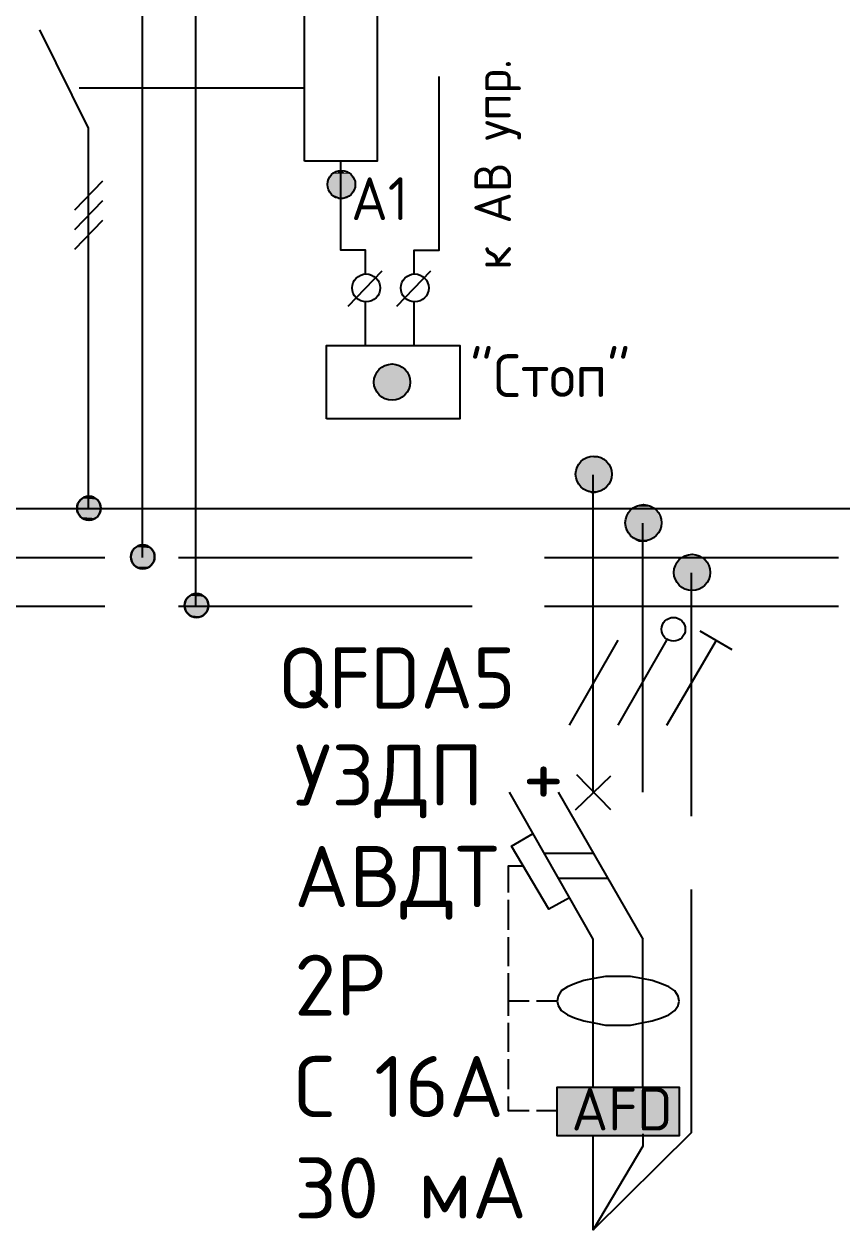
# Model space of a CAD drawing. Header units: millimetres. Extents: x -32 to 417638015, y -35 to 175284279.
# Drawn here: x 599643 to 602989, y 50314 to 55248 of the extents above; entities that cross this region are included whole.
import ezdxf

# ---------------------------------------------------------------- set-up
doc = ezdxf.new("R2010")
doc.units = ezdxf.units.MM
for name, color, linetype in [('PDF _0', 7, 'Continuous'), ('PDF _4_Однолинейная схема', 7, 'Continuous'), ('PDF _A-ANNO-NOTE', 7, 'Continuous'), ('PDF _A-HATCH-WALL', 5, 'Continuous'), ('PDF _Текст', 7, 'Continuous')]:
    doc.layers.add(name, color=color, linetype=linetype)
doc.styles.add('PDF GOST Common', font='GOST_Common.ttf')
doc.styles.add('PDF ISOCPEUR', font='isocpeur.ttf')

msp = doc.modelspace()

# ---------------------------------------------------------------- linework, layer by layer
at = {"layer": 'PDF _0', "lineweight": 25}
for points in [[(600345.9, 52867.3), (600345.9, 56596.7), (599905.7, 57121.6)], [(599905.7, 57121.6), (600125.8, 56753.3), (600125.8, 53066.2)], [(599905.6, 54822.9), (599706.7, 55225.1)], [(601239.2, 54226), (601239.2, 54323.4), (601340.8, 54323.4), (601340.8, 55034.6)], [(599905.6, 53265.1), (599905.6, 54822.9)], [(601040.2, 54226), (601040.2, 54323.4), (600938.6, 54323.4), (600938.6, 54687.5)], [(599850.6, 54488.5), (599964.9, 54607)], [(599850.6, 54408.1), (599964.9, 54526.6)], [(599850.6, 54327.6), (599964.9, 54446.2)], [(600968.2, 54094.8), (601107.9, 54238.7)], [(601167.2, 54094.8), (601306.9, 54238.7)], [(601040.2, 53933.9), (601040.2, 54111.7)], [(601239.2, 53933.9), (601239.2, 54111.7)], [(601971.5, 52105.1), (601971.5, 53404.7)], [(602174.7, 52105.1), (602174.7, 53205.7)], [(602373.7, 52007.8), (602373.7, 53002.6)], [(601899.6, 52033.2), (602043.5, 52172.8)], [(602043.5, 52033.2), (601903.8, 52177.1)], [(601971.5, 50898.6), (601971.5, 51504), (601628.6, 52105.1)], [(601827.6, 52105.1), (602174.7, 51504)], [(601874.2, 51673.3), (601789.5, 51626.8), (601637.1, 51885), (601726, 51935.8)], [(601772.6, 51855.4), (601971.5, 51855.4)], [(601827.6, 51753.8), (602030.8, 51753.8)], [(601971.5, 50314.4), (602373.7, 50712.3), (602373.7, 51707.1)], [(602174.7, 50898.6), (602174.7, 51504)], [(602174.7, 50708.1), (602174.7, 50657.3), (601971.5, 50314.4), (601971.5, 50699.6)]]:
    msp.add_lwpolyline(points, dxfattribs=at)
for points in [[(600790.4, 54687.5), (600790.4, 55288.6), (601086.7, 55288.6), (601086.7, 54687.5)], [(600879.3, 53633.4), (600879.3, 53933.9), (601425.4, 53933.9), (601425.4, 53633.4)], [(602322.9, 51250), (602318.7, 51271.1), (602306, 51292.3), (602280.6, 51309.2), (602250.9, 51321.9), (602212.8, 51334.6), (602170.5, 51343.1), (602123.9, 51351.6), (602073.1, 51351.6), (602022.3, 51351.6), (601975.8, 51343.1), (601933.4, 51334.6), (601895.3, 51321.9), (601865.7, 51309.2), (601840.3, 51292.3), (601827.6, 51271.1), (601823.4, 51250), (601827.6, 51233), (601840.3, 51211.9), (601865.7, 51195), (601895.3, 51182.3), (601933.4, 51169.6), (601975.8, 51161.1), (602022.3, 51152.6), (602073.1, 51152.6), (602123.9, 51152.6), (602170.5, 51161.1), (602212.8, 51169.6), (602250.9, 51182.3), (602280.6, 51195), (602306, 51211.9), (602318.7, 51233)], [(601823.4, 50898.6), (602322.9, 50898.6), (602322.9, 50699.7), (601823.4, 50699.7)], [(602322.9, 50699.6), (601823.4, 50699.6), (601823.4, 50898.6), (602322.9, 50898.6)]]:
    msp.add_lwpolyline(points, close=True, dxfattribs=at)
at = {"layer": 'PDF _0', "color": 1, "lineweight": 25}
for points in [[(599867.5, 54988), (600790.4, 54988)], [(602407.6, 52765.5), (602538.8, 52689.3)], [(601874.2, 52380.3), (602073.1, 52727.4)], [(602073.1, 52380.3), (602272.1, 52727.4)], [(602272.1, 52380.3), (602475.3, 52727.4)], [(601624.4, 51694.5), (601624.4, 51804.5), (601683.7, 51804.5)], [(601624.4, 51542.1), (601624.4, 51664.8)], [(601624.4, 51393.9), (601624.4, 51512.4)], [(601709.1, 51250), (601624.4, 51250), (601624.4, 51364.3)], [(601624.4, 51190.7), (601624.4, 51250)], [(601823.4, 51250), (601738.7, 51250)], [(601624.4, 51042.5), (601624.4, 51161.1)], [(601624.4, 50890.1), (601624.4, 51012.9)], [(601709.1, 50801.2), (601624.4, 50801.2), (601624.4, 50860.5)], [(601823.4, 50801.2), (601738.7, 50801.2)]]:
    msp.add_lwpolyline(points, dxfattribs=at)
at = {"layer": 'PDF _0', "color": 7, "lineweight": 0, "true_color": 0xffffff}
msp.add_lwpolyline([(601823.4, 50898.6), (602322.9, 50898.6)], dxfattribs=at)
at = {"layer": 'PDF _0', "lineweight": 25}
for centre, radius in [((600940.7, 54592.2), 57.1), ((601042.3, 54168.9), 57.1), ((601241.3, 54168.9), 57.1), ((601148.1, 53783.6), 74.1), ((601973.7, 53406.9), 74.1), ((602176.9, 53207.9), 74.1), ((602375.8, 53004.7), 74.1)]:
    msp.add_circle(centre, radius, dxfattribs=at)
at = {"layer": 'PDF _0', "color": 1, "lineweight": 25}
msp.add_circle((602299.6, 52771.9), 48.7, dxfattribs=at)
at = {"layer": 'PDF _0', "color": 1, "transparency": 33554559}
for points in [[(601095.2, 53840.8), (601205.3, 53828.1), (601086.8, 53828.1)], [(601107.9, 53845), (601196.8, 53840.8), (601095.2, 53840.8)], [(601196.8, 53840.8), (601095.2, 53840.8), (601205.3, 53828.1)], [(601120.6, 53853.5), (601184.1, 53845), (601107.9, 53845)], [(601184.1, 53845), (601107.9, 53845), (601196.8, 53840.8)], [(601133.3, 53857.7), (601171.4, 53853.5), (601120.6, 53853.5)], [(601171.4, 53853.5), (601120.6, 53853.5), (601184.1, 53845)], [(601146, 53857.7), (601158.7, 53857.7), (601133.3, 53857.7)], [(601158.7, 53857.7), (601133.3, 53857.7), (601171.4, 53853.5)], [(601074.1, 53802.7), (601222.2, 53790), (601069.8, 53790)], [(601222.2, 53790), (601069.8, 53790), (601222.2, 53777.3)], [(601069.8, 53790), (601222.2, 53777.3), (601069.8, 53777.3)], [(601078.3, 53815.4), (601218, 53802.7), (601074.1, 53802.7)], [(601218, 53802.7), (601074.1, 53802.7), (601222.2, 53790)], [(601086.8, 53828.1), (601213.8, 53815.4), (601078.3, 53815.4)], [(601213.8, 53815.4), (601078.3, 53815.4), (601218, 53802.7)], [(601205.3, 53828.1), (601086.8, 53828.1), (601213.8, 53815.4)], [(601222.2, 53777.3), (601069.8, 53777.3), (601218, 53764.6)], [(601069.8, 53777.3), (601218, 53764.6), (601074.1, 53764.6)], [(601218, 53764.6), (601074.1, 53764.6), (601213.8, 53751.9)], [(601074.1, 53764.6), (601213.8, 53751.9), (601078.3, 53751.9)], [(601213.8, 53751.9), (601078.3, 53751.9), (601205.3, 53739.2)], [(601078.3, 53751.9), (601205.3, 53739.2), (601086.8, 53739.2)], [(601205.3, 53739.2), (601086.8, 53739.2), (601196.8, 53726.5)], [(601086.8, 53739.2), (601196.8, 53726.5), (601095.2, 53726.5)], [(601196.8, 53726.5), (601095.2, 53726.5), (601184.1, 53718)], [(601095.2, 53726.5), (601184.1, 53718), (601107.9, 53718)], [(601184.1, 53718), (601107.9, 53718), (601171.4, 53713.8)], [(601107.9, 53718), (601171.4, 53713.8), (601120.6, 53713.8)], [(601120.6, 53713.8), (601133.3, 53709.6), (601158.7, 53709.6)], [(601120.6, 53713.8), (601171.4, 53713.8), (601158.7, 53709.6)], [(601133.3, 53709.6), (601158.7, 53709.6), (601146, 53709.6)]]:
    msp.add_solid(points, dxfattribs=at)
at = {"layer": 'PDF _0', "transparency": 33554559}
for points in [[(601908, 53438.6), (602043.5, 53434.4), (601903.8, 53434.4)], [(601912.3, 53447.1), (602039.3, 53438.6), (601908, 53438.6)], [(602039.3, 53438.6), (601908, 53438.6), (602043.5, 53434.4)], [(601920.7, 53455.6), (602030.8, 53451.3), (601912.3, 53451.3)], [(602030.8, 53451.3), (601912.3, 53451.3), (602035, 53447.1)], [(601912.3, 53451.3), (602035, 53447.1), (601912.3, 53447.1)], [(602035, 53447.1), (601912.3, 53447.1), (602039.3, 53438.6)], [(601925, 53459.8), (602026.6, 53455.6), (601920.7, 53455.6)], [(602026.6, 53455.6), (601920.7, 53455.6), (602030.8, 53451.3)], [(601929.2, 53464), (602022.3, 53459.8), (601925, 53459.8)], [(602022.3, 53459.8), (601925, 53459.8), (602026.6, 53455.6)], [(601937.7, 53468.3), (602018.1, 53464), (601929.2, 53464)], [(602018.1, 53464), (601929.2, 53464), (602022.3, 53459.8)], [(601941.9, 53472.5), (602009.6, 53468.3), (601937.7, 53468.3)], [(602009.6, 53468.3), (601937.7, 53468.3), (602018.1, 53464)], [(601950.4, 53476.7), (602005.4, 53472.5), (601941.9, 53472.5)], [(602005.4, 53472.5), (601941.9, 53472.5), (602009.6, 53468.3)], [(601958.8, 53476.7), (601996.9, 53476.7), (601950.4, 53476.7)], [(601996.9, 53476.7), (601950.4, 53476.7), (602005.4, 53472.5)], [(601963.1, 53476.7), (601992.7, 53476.7), (601958.8, 53476.7)], [(601992.7, 53476.7), (601958.8, 53476.7), (601996.9, 53476.7)], [(601975.8, 53481), (601980, 53476.7), (601963.1, 53476.7)], [(601980, 53476.7), (601963.1, 53476.7), (601992.7, 53476.7)], [(601903.8, 53434.4), (602043.5, 53425.9), (601899.6, 53425.9)], [(602043.5, 53425.9), (601899.6, 53425.9), (602047.7, 53417.5)], [(601899.6, 53425.9), (602047.7, 53417.5), (601899.6, 53417.5)], [(602047.7, 53417.5), (601899.6, 53417.5), (602047.7, 53413.2)], [(601899.6, 53417.5), (602047.7, 53413.2), (601899.6, 53413.2)], [(602047.7, 53413.2), (601899.6, 53413.2), (602047.7, 53404.8)], [(601899.6, 53413.2), (602047.7, 53404.8), (601899.6, 53404.8)], [(602047.7, 53404.8), (601899.6, 53404.8), (602047.7, 53396.3)], [(601899.6, 53404.8), (602047.7, 53396.3), (601899.6, 53396.3)], [(602047.7, 53396.3), (601899.6, 53396.3), (602047.7, 53392.1)], [(601899.6, 53396.3), (602047.7, 53392.1), (601899.6, 53392.1)], [(602047.7, 53392.1), (601899.6, 53392.1), (602043.5, 53383.6)], [(601899.6, 53392.1), (602043.5, 53383.6), (601899.6, 53383.6)], [(602043.5, 53434.4), (601903.8, 53434.4), (602043.5, 53425.9)], [(602043.5, 53383.6), (601899.6, 53383.6), (602043.5, 53375.1)], [(601899.6, 53383.6), (602043.5, 53375.1), (601903.8, 53375.1)], [(602043.5, 53375.1), (601903.8, 53375.1), (602039.3, 53370.9)], [(601903.8, 53375.1), (602039.3, 53370.9), (601908, 53370.9)], [(602039.3, 53370.9), (601908, 53370.9), (602035, 53362.4)], [(601908, 53370.9), (602035, 53362.4), (601912.3, 53362.4)], [(602035, 53362.4), (601912.3, 53362.4), (602030.8, 53358.2)], [(601912.3, 53362.4), (602030.8, 53358.2), (601912.3, 53358.2)], [(602030.8, 53358.2), (601912.3, 53358.2), (602026.6, 53354)], [(601912.3, 53358.2), (602026.6, 53354), (601920.7, 53354)], [(602026.6, 53354), (601920.7, 53354), (602022.3, 53349.7)], [(601920.7, 53354), (602022.3, 53349.7), (601925, 53349.7)], [(602022.3, 53349.7), (601925, 53349.7), (602018.1, 53345.5)], [(601925, 53349.7), (602018.1, 53345.5), (601929.2, 53345.5)], [(602018.1, 53345.5), (601929.2, 53345.5), (602009.6, 53341.3)], [(601929.2, 53345.5), (602009.6, 53341.3), (601937.7, 53341.3)], [(602009.6, 53341.3), (601937.7, 53341.3), (602005.4, 53337)], [(601937.7, 53341.3), (602005.4, 53337), (601941.9, 53337)], [(602005.4, 53337), (601941.9, 53337), (601996.9, 53332.8)], [(601941.9, 53337), (601996.9, 53332.8), (601950.4, 53332.8)], [(601996.9, 53332.8), (601950.4, 53332.8), (601992.7, 53332.8)], [(601950.4, 53332.8), (601992.7, 53332.8), (601958.8, 53332.8)], [(601958.8, 53332.8), (601963.1, 53328.6), (601980, 53328.6)], [(601958.8, 53332.8), (601992.7, 53332.8), (601980, 53328.6)], [(601963.1, 53328.6), (601980, 53328.6), (601975.8, 53328.6)]]:
    msp.add_solid(points, dxfattribs=at)
at = {"layer": 'PDF _0', "color": 7, "true_color": 0xffffff, "transparency": 33554559}
for points in [[(601823.4, 50699.6), (602322.9, 50699.6), (601823.4, 50898.6)], [(602322.9, 50699.6), (601823.4, 50898.6), (602322.9, 50898.6)]]:
    msp.add_solid(points, dxfattribs=at)
at = {"layer": 'PDF _4_Однолинейная схема', "lineweight": 25}
for points in [[(628345.4, 53265.1), (586902.5, 53265.1)], [(598775.3, 53066.1), (599973.3, 53066.1)], [(600274, 53066.1), (601476.2, 53066.1)], [(601772.6, 53066.1), (602974.8, 53066.1)], [(598775.3, 52867.1), (599973.3, 52867.1)], [(600274, 52867.1), (601476.2, 52867.1)], [(601772.6, 52867.1), (602974.8, 52867.1)]]:
    msp.add_lwpolyline(points, dxfattribs=at)
at = {"layer": 'PDF _A-ANNO-NOTE', "lineweight": 30}
for centre in [(599907.8, 53267.2), (599907.8, 53267.2), (600127.9, 53068.2), (600127.9, 53068.2), (600348, 52869.2)]:
    msp.add_circle(centre, 48.7, dxfattribs=at)
at = {"layer": 'PDF _A-ANNO-NOTE', "transparency": 33554559}
for points in [[(599863.3, 53290.5), (599952.2, 53286.2), (599859.1, 53286.2)], [(599863.3, 53290.5), (599952.2, 53286.2), (599859.1, 53286.2)], [(599867.6, 53298.9), (599948, 53294.7), (599863.3, 53294.7)], [(599867.6, 53298.9), (599948, 53294.7), (599863.3, 53294.7)], [(599948, 53294.7), (599863.3, 53294.7), (599952.2, 53290.5)], [(599863.3, 53294.7), (599952.2, 53290.5), (599863.3, 53290.5)], [(599948, 53294.7), (599863.3, 53294.7), (599952.2, 53290.5)], [(599863.3, 53294.7), (599952.2, 53290.5), (599863.3, 53290.5)], [(599952.2, 53290.5), (599863.3, 53290.5), (599952.2, 53286.2)], [(599952.2, 53290.5), (599863.3, 53290.5), (599952.2, 53286.2)], [(599871.8, 53303.2), (599948, 53298.9), (599867.6, 53298.9)], [(599871.8, 53303.2), (599948, 53298.9), (599867.6, 53298.9)], [(599948, 53298.9), (599867.6, 53298.9), (599948, 53294.7)], [(599948, 53298.9), (599867.6, 53298.9), (599948, 53294.7)], [(599876, 53303.2), (599943.8, 53303.2), (599871.8, 53303.2)], [(599943.8, 53303.2), (599871.8, 53303.2), (599948, 53298.9)], [(599876, 53303.2), (599943.8, 53303.2), (599871.8, 53303.2)], [(599943.8, 53303.2), (599871.8, 53303.2), (599948, 53298.9)], [(599880.3, 53307.4), (599939.5, 53303.2), (599876, 53303.2)], [(599880.3, 53307.4), (599939.5, 53303.2), (599876, 53303.2)], [(599939.5, 53303.2), (599876, 53303.2), (599943.8, 53303.2)], [(599939.5, 53303.2), (599876, 53303.2), (599943.8, 53303.2)], [(599888.7, 53311.6), (599931.1, 53311.6), (599880.3, 53311.6)], [(599931.1, 53311.6), (599880.3, 53311.6), (599935.3, 53307.4)], [(599880.3, 53311.6), (599935.3, 53307.4), (599880.3, 53307.4)], [(599888.7, 53311.6), (599931.1, 53311.6), (599880.3, 53311.6)], [(599931.1, 53311.6), (599880.3, 53311.6), (599935.3, 53307.4)], [(599880.3, 53311.6), (599935.3, 53307.4), (599880.3, 53307.4)], [(599935.3, 53307.4), (599880.3, 53307.4), (599939.5, 53303.2)], [(599935.3, 53307.4), (599880.3, 53307.4), (599939.5, 53303.2)], [(599897.2, 53315.9), (599922.6, 53315.9), (599888.7, 53315.9)], [(599922.6, 53315.9), (599888.7, 53315.9), (599926.8, 53311.6)], [(599888.7, 53315.9), (599926.8, 53311.6), (599888.7, 53311.6)], [(599897.2, 53315.9), (599922.6, 53315.9), (599888.7, 53315.9)], [(599922.6, 53315.9), (599888.7, 53315.9), (599926.8, 53311.6)], [(599888.7, 53315.9), (599926.8, 53311.6), (599888.7, 53311.6)], [(599926.8, 53311.6), (599888.7, 53311.6), (599931.1, 53311.6)], [(599926.8, 53311.6), (599888.7, 53311.6), (599931.1, 53311.6)], [(599901.4, 53315.9), (599918.3, 53315.9), (599897.2, 53315.9)], [(599918.3, 53315.9), (599897.2, 53315.9), (599922.6, 53315.9)], [(599901.4, 53315.9), (599918.3, 53315.9), (599897.2, 53315.9)], [(599918.3, 53315.9), (599897.2, 53315.9), (599922.6, 53315.9)], [(599909.9, 53315.9), (599914.1, 53315.9), (599901.4, 53315.9)], [(599914.1, 53315.9), (599901.4, 53315.9), (599918.3, 53315.9)], [(599909.9, 53315.9), (599914.1, 53315.9), (599901.4, 53315.9)], [(599914.1, 53315.9), (599901.4, 53315.9), (599918.3, 53315.9)], [(599952.2, 53286.2), (599859.1, 53286.2), (599956.5, 53282)], [(599859.1, 53286.2), (599956.5, 53282), (599859.1, 53282)], [(599952.2, 53286.2), (599859.1, 53286.2), (599956.5, 53282)], [(599859.1, 53286.2), (599956.5, 53282), (599859.1, 53282)], [(599956.5, 53282), (599859.1, 53282), (599956.5, 53277.8)], [(599859.1, 53282), (599956.5, 53277.8), (599859.1, 53277.8)], [(599956.5, 53282), (599859.1, 53282), (599956.5, 53277.8)], [(599859.1, 53282), (599956.5, 53277.8), (599859.1, 53277.8)], [(599956.5, 53277.8), (599859.1, 53277.8), (599956.5, 53273.5)], [(599859.1, 53277.8), (599956.5, 53273.5), (599859.1, 53273.5)], [(599956.5, 53277.8), (599859.1, 53277.8), (599956.5, 53273.5)], [(599859.1, 53277.8), (599956.5, 53273.5), (599859.1, 53273.5)], [(599956.5, 53273.5), (599859.1, 53273.5), (599956.5, 53265.1)], [(599859.1, 53273.5), (599956.5, 53265.1), (599859.1, 53265.1)], [(599956.5, 53273.5), (599859.1, 53273.5), (599956.5, 53265.1)], [(599859.1, 53273.5), (599956.5, 53265.1), (599859.1, 53265.1)], [(599956.5, 53265.1), (599859.1, 53265.1), (599956.5, 53260.8)], [(599859.1, 53265.1), (599956.5, 53260.8), (599859.1, 53260.8)], [(599956.5, 53265.1), (599859.1, 53265.1), (599956.5, 53260.8)], [(599859.1, 53265.1), (599956.5, 53260.8), (599859.1, 53260.8)], [(599956.5, 53260.8), (599859.1, 53260.8), (599956.5, 53256.6)], [(599859.1, 53260.8), (599956.5, 53256.6), (599859.1, 53256.6)], [(599956.5, 53260.8), (599859.1, 53260.8), (599956.5, 53256.6)], [(599859.1, 53260.8), (599956.5, 53256.6), (599859.1, 53256.6)], [(599956.5, 53256.6), (599859.1, 53256.6), (599956.5, 53252.4)], [(599859.1, 53256.6), (599956.5, 53252.4), (599859.1, 53252.4)], [(599956.5, 53256.6), (599859.1, 53256.6), (599956.5, 53252.4)], [(599859.1, 53256.6), (599956.5, 53252.4), (599859.1, 53252.4)], [(599956.5, 53252.4), (599859.1, 53252.4), (599952.2, 53248.1)], [(599859.1, 53252.4), (599952.2, 53248.1), (599859.1, 53248.1)], [(599956.5, 53252.4), (599859.1, 53252.4), (599952.2, 53248.1)], [(599859.1, 53252.4), (599952.2, 53248.1), (599859.1, 53248.1)], [(599952.2, 53248.1), (599859.1, 53248.1), (599952.2, 53243.9)], [(599859.1, 53248.1), (599952.2, 53243.9), (599863.3, 53243.9)], [(599952.2, 53248.1), (599859.1, 53248.1), (599952.2, 53243.9)], [(599859.1, 53248.1), (599952.2, 53243.9), (599863.3, 53243.9)], [(599952.2, 53243.9), (599863.3, 53243.9), (599948, 53239.7)], [(599863.3, 53243.9), (599948, 53239.7), (599863.3, 53239.7)], [(599952.2, 53243.9), (599863.3, 53243.9), (599948, 53239.7)], [(599863.3, 53243.9), (599948, 53239.7), (599863.3, 53239.7)], [(599948, 53239.7), (599863.3, 53239.7), (599948, 53235.4)], [(599863.3, 53239.7), (599948, 53235.4), (599867.6, 53235.4)], [(599948, 53239.7), (599863.3, 53239.7), (599948, 53235.4)], [(599863.3, 53239.7), (599948, 53235.4), (599867.6, 53235.4)], [(599948, 53235.4), (599867.6, 53235.4), (599943.8, 53231.2)], [(599867.6, 53235.4), (599943.8, 53231.2), (599871.8, 53231.2)], [(599948, 53235.4), (599867.6, 53235.4), (599943.8, 53231.2)], [(599867.6, 53235.4), (599943.8, 53231.2), (599871.8, 53231.2)], [(599943.8, 53231.2), (599871.8, 53231.2), (599939.5, 53231.2)], [(599871.8, 53231.2), (599939.5, 53231.2), (599876, 53231.2)], [(599943.8, 53231.2), (599871.8, 53231.2), (599939.5, 53231.2)], [(599871.8, 53231.2), (599939.5, 53231.2), (599876, 53231.2)], [(599939.5, 53231.2), (599876, 53231.2), (599935.3, 53227)], [(599876, 53231.2), (599935.3, 53227), (599880.3, 53227)], [(599939.5, 53231.2), (599876, 53231.2), (599935.3, 53227)], [(599876, 53231.2), (599935.3, 53227), (599880.3, 53227)], [(599935.3, 53227), (599880.3, 53227), (599931.1, 53222.7)], [(599880.3, 53227), (599931.1, 53222.7), (599880.3, 53222.7)], [(599935.3, 53227), (599880.3, 53227), (599931.1, 53222.7)], [(599880.3, 53227), (599931.1, 53222.7), (599880.3, 53222.7)], [(599931.1, 53222.7), (599880.3, 53222.7), (599926.8, 53222.7)], [(599880.3, 53222.7), (599926.8, 53222.7), (599888.7, 53222.7)], [(599931.1, 53222.7), (599880.3, 53222.7), (599926.8, 53222.7)], [(599880.3, 53222.7), (599926.8, 53222.7), (599888.7, 53222.7)], [(599926.8, 53222.7), (599888.7, 53222.7), (599922.6, 53218.5)], [(599888.7, 53222.7), (599922.6, 53218.5), (599888.7, 53218.5)], [(599926.8, 53222.7), (599888.7, 53222.7), (599922.6, 53218.5)], [(599888.7, 53222.7), (599922.6, 53218.5), (599888.7, 53218.5)], [(599922.6, 53218.5), (599888.7, 53218.5), (599918.4, 53218.5)], [(599888.7, 53218.5), (599918.4, 53218.5), (599897.2, 53218.5)], [(599922.6, 53218.5), (599888.7, 53218.5), (599918.4, 53218.5)], [(599888.7, 53218.5), (599918.4, 53218.5), (599897.2, 53218.5)], [(599897.2, 53218.5), (599901.4, 53218.5), (599914.1, 53218.5)], [(599897.2, 53218.5), (599918.3, 53218.5), (599914.1, 53218.5)], [(599897.2, 53218.5), (599901.4, 53218.5), (599914.1, 53218.5)], [(599897.2, 53218.5), (599918.3, 53218.5), (599914.1, 53218.5)], [(599901.4, 53218.5), (599914.1, 53218.5), (599909.9, 53218.5)], [(599901.4, 53218.5), (599914.1, 53218.5), (599909.9, 53218.5)], [(600083.5, 53091.5), (600172.4, 53087.3), (600079.2, 53087.3)], [(600083.5, 53091.5), (600172.4, 53087.3), (600079.2, 53087.3)], [(600087.7, 53100), (600168.1, 53095.7), (600083.5, 53095.7)], [(600087.7, 53100), (600168.1, 53095.7), (600083.5, 53095.7)], [(600168.1, 53095.7), (600083.5, 53095.7), (600172.4, 53091.5)], [(600083.5, 53095.7), (600172.4, 53091.5), (600083.5, 53091.5)], [(600168.1, 53095.7), (600083.5, 53095.7), (600172.4, 53091.5)], [(600083.5, 53095.7), (600172.4, 53091.5), (600083.5, 53091.5)], [(600172.4, 53091.5), (600083.5, 53091.5), (600172.4, 53087.3)], [(600172.4, 53091.5), (600083.5, 53091.5), (600172.4, 53087.3)], [(600091.9, 53100), (600168.1, 53100), (600087.7, 53100)], [(600168.1, 53100), (600087.7, 53100), (600168.1, 53095.7)], [(600091.9, 53100), (600168.1, 53100), (600087.7, 53100)], [(600168.1, 53100), (600087.7, 53100), (600168.1, 53095.7)], [(600096.2, 53104.2), (600163.9, 53100), (600091.9, 53100)], [(600096.2, 53104.2), (600163.9, 53100), (600091.9, 53100)], [(600163.9, 53100), (600091.9, 53100), (600168.1, 53100)], [(600163.9, 53100), (600091.9, 53100), (600168.1, 53100)], [(600100.4, 53108.4), (600159.7, 53104.2), (600096.2, 53104.2)], [(600100.4, 53108.4), (600159.7, 53104.2), (600096.2, 53104.2)], [(600159.7, 53104.2), (600096.2, 53104.2), (600163.9, 53100)], [(600159.7, 53104.2), (600096.2, 53104.2), (600163.9, 53100)], [(600108.9, 53112.7), (600151.2, 53108.4), (600100.4, 53108.4)], [(600108.9, 53112.7), (600151.2, 53108.4), (600100.4, 53108.4)], [(600155.4, 53108.4), (600155.4, 53108.4), (600100.4, 53108.4)], [(600155.4, 53108.4), (600100.4, 53108.4), (600151.2, 53108.4)], [(600155.4, 53108.4), (600100.4, 53108.4), (600159.7, 53104.2)], [(600155.4, 53108.4), (600155.4, 53108.4), (600100.4, 53108.4)], [(600155.4, 53108.4), (600100.4, 53108.4), (600151.2, 53108.4)], [(600155.4, 53108.4), (600100.4, 53108.4), (600159.7, 53104.2)], [(600117.3, 53116.9), (600142.7, 53112.7), (600108.9, 53112.7)], [(600117.3, 53116.9), (600142.7, 53112.7), (600108.9, 53112.7)], [(600147, 53112.7), (600147, 53112.7), (600108.9, 53112.7)], [(600147, 53112.7), (600108.9, 53112.7), (600142.7, 53112.7)], [(600147, 53112.7), (600108.9, 53112.7), (600151.2, 53108.4)], [(600147, 53112.7), (600147, 53112.7), (600108.9, 53112.7)], [(600147, 53112.7), (600108.9, 53112.7), (600142.7, 53112.7)], [(600147, 53112.7), (600108.9, 53112.7), (600151.2, 53108.4)], [(600121.6, 53116.9), (600138.5, 53116.9), (600117.3, 53116.9)], [(600138.5, 53116.9), (600117.3, 53116.9), (600142.7, 53112.7)], [(600121.6, 53116.9), (600138.5, 53116.9), (600117.3, 53116.9)], [(600138.5, 53116.9), (600117.3, 53116.9), (600142.7, 53112.7)], [(600130, 53116.9), (600134.3, 53116.9), (600121.6, 53116.9)], [(600134.3, 53116.9), (600121.6, 53116.9), (600138.5, 53116.9)], [(600130, 53116.9), (600134.3, 53116.9), (600121.6, 53116.9)], [(600134.3, 53116.9), (600121.6, 53116.9), (600138.5, 53116.9)], [(600172.4, 53087.3), (600079.2, 53087.3), (600176.6, 53083)], [(600079.2, 53087.3), (600176.6, 53083), (600079.2, 53083)], [(600172.4, 53087.3), (600079.2, 53087.3), (600176.6, 53083)], [(600079.2, 53087.3), (600176.6, 53083), (600079.2, 53083)], [(600176.6, 53083), (600079.2, 53083), (600176.6, 53074.6)], [(600079.2, 53083), (600176.6, 53074.6), (600079.2, 53074.6)], [(600176.6, 53083), (600079.2, 53083), (600176.6, 53074.6)], [(600079.2, 53083), (600176.6, 53074.6), (600079.2, 53074.6)], [(600176.6, 53074.6), (600079.2, 53074.6), (600176.6, 53070.3)], [(600079.2, 53074.6), (600176.6, 53070.3), (600079.2, 53070.3)], [(600176.6, 53074.6), (600079.2, 53074.6), (600176.6, 53070.3)], [(600079.2, 53074.6), (600176.6, 53070.3), (600079.2, 53070.3)], [(600176.6, 53070.3), (600079.2, 53070.3), (600176.6, 53066.1)], [(600079.2, 53070.3), (600176.6, 53066.1), (600079.2, 53066.1)], [(600176.6, 53070.3), (600079.2, 53070.3), (600176.6, 53066.1)], [(600079.2, 53070.3), (600176.6, 53066.1), (600079.2, 53066.1)], [(600176.6, 53066.1), (600079.2, 53066.1), (600176.6, 53061.9)], [(600079.2, 53066.1), (600176.6, 53061.9), (600079.2, 53061.9)], [(600176.6, 53066.1), (600079.2, 53066.1), (600176.6, 53061.9)], [(600079.2, 53066.1), (600176.6, 53061.9), (600079.2, 53061.9)], [(600176.6, 53061.9), (600079.2, 53061.9), (600176.6, 53057.6)], [(600079.2, 53061.9), (600176.6, 53057.6), (600079.2, 53057.6)], [(600176.6, 53061.9), (600079.2, 53061.9), (600176.6, 53057.6)], [(600079.2, 53061.9), (600176.6, 53057.6), (600079.2, 53057.6)], [(600176.6, 53057.6), (600079.2, 53057.6), (600176.6, 53053.4)], [(600079.2, 53057.6), (600176.6, 53053.4), (600079.2, 53053.4)], [(600176.6, 53057.6), (600079.2, 53057.6), (600176.6, 53053.4)], [(600079.2, 53057.6), (600176.6, 53053.4), (600079.2, 53053.4)], [(600176.6, 53053.4), (600079.2, 53053.4), (600172.4, 53049.2)], [(600079.2, 53053.4), (600172.4, 53049.2), (600079.2, 53049.2)], [(600176.6, 53053.4), (600079.2, 53053.4), (600172.4, 53049.2)], [(600079.2, 53053.4), (600172.4, 53049.2), (600079.2, 53049.2)], [(600172.4, 53049.2), (600079.2, 53049.2), (600172.4, 53044.9)], [(600079.2, 53049.2), (600172.4, 53044.9), (600083.5, 53044.9)], [(600172.4, 53049.2), (600079.2, 53049.2), (600172.4, 53044.9)], [(600079.2, 53049.2), (600172.4, 53044.9), (600083.5, 53044.9)], [(600172.4, 53044.9), (600083.5, 53044.9), (600168.1, 53040.7)], [(600083.5, 53044.9), (600168.1, 53040.7), (600083.5, 53040.7)], [(600172.4, 53044.9), (600083.5, 53044.9), (600168.1, 53040.7)], [(600083.5, 53044.9), (600168.1, 53040.7), (600083.5, 53040.7)], [(600168.1, 53040.7), (600083.5, 53040.7), (600168.1, 53036.5)], [(600083.5, 53040.7), (600168.1, 53036.5), (600087.7, 53036.5)], [(600168.1, 53040.7), (600083.5, 53040.7), (600168.1, 53036.5)], [(600083.5, 53040.7), (600168.1, 53036.5), (600087.7, 53036.5)], [(600168.1, 53036.5), (600087.7, 53036.5), (600163.9, 53032.2)], [(600087.7, 53036.5), (600163.9, 53032.2), (600091.9, 53032.2)], [(600168.1, 53036.5), (600087.7, 53036.5), (600163.9, 53032.2)], [(600087.7, 53036.5), (600163.9, 53032.2), (600091.9, 53032.2)], [(600163.9, 53032.2), (600091.9, 53032.2), (600159.7, 53028)], [(600091.9, 53032.2), (600159.7, 53028), (600096.2, 53028)], [(600163.9, 53032.2), (600091.9, 53032.2), (600159.7, 53028)], [(600091.9, 53032.2), (600159.7, 53028), (600096.2, 53028)], [(600159.7, 53028), (600096.2, 53028), (600155.4, 53028)], [(600096.2, 53028), (600155.4, 53028), (600100.4, 53028)], [(600159.7, 53028), (600096.2, 53028), (600155.4, 53028)], [(600096.2, 53028), (600155.4, 53028), (600100.4, 53028)], [(600155.4, 53028), (600100.4, 53028), (600151.2, 53023.8)], [(600100.4, 53028), (600151.2, 53023.8), (600100.4, 53023.8)], [(600155.4, 53028), (600100.4, 53028), (600151.2, 53023.8)], [(600100.4, 53028), (600151.2, 53023.8), (600100.4, 53023.8)], [(600151.2, 53023.8), (600100.4, 53023.8), (600147, 53019.5)], [(600100.4, 53023.8), (600147, 53019.5), (600108.9, 53019.5)], [(600151.2, 53023.8), (600100.4, 53023.8), (600147, 53019.5)], [(600100.4, 53023.8), (600147, 53019.5), (600108.9, 53019.5)], [(600142.7, 53019.5), (600142.7, 53019.5), (600108.9, 53019.5)], [(600142.7, 53019.5), (600108.9, 53019.5), (600147, 53019.5)], [(600142.7, 53019.5), (600108.9, 53019.5), (600138.5, 53019.5)], [(600108.9, 53019.5), (600138.5, 53019.5), (600117.3, 53019.5)], [(600142.7, 53019.5), (600142.7, 53019.5), (600108.9, 53019.5)], [(600142.7, 53019.5), (600108.9, 53019.5), (600147, 53019.5)], [(600142.7, 53019.5), (600108.9, 53019.5), (600138.5, 53019.5)], [(600108.9, 53019.5), (600138.5, 53019.5), (600117.3, 53019.5)], [(600117.3, 53019.5), (600121.6, 53019.5), (600134.3, 53019.5)], [(600117.3, 53019.5), (600138.5, 53019.5), (600134.3, 53019.5)], [(600117.3, 53019.5), (600121.6, 53019.5), (600134.3, 53019.5)], [(600117.3, 53019.5), (600138.5, 53019.5), (600134.3, 53019.5)], [(600121.6, 53019.5), (600134.3, 53019.5), (600130, 53015.3)], [(600121.6, 53019.5), (600134.3, 53019.5), (600130, 53015.3)], [(600307.8, 52896.8), (600388.3, 52892.5), (600303.6, 52892.5)], [(600388.3, 52892.5), (600303.6, 52892.5), (600392.5, 52888.3)], [(600303.6, 52892.5), (600392.5, 52888.3), (600303.6, 52888.3)], [(600312.1, 52901), (600388.3, 52896.8), (600307.8, 52896.8)], [(600388.3, 52896.8), (600307.8, 52896.8), (600388.3, 52892.5)], [(600316.3, 52905.2), (600384, 52901), (600312.1, 52901)], [(600384, 52901), (600312.1, 52901), (600388.3, 52896.8)], [(600320.5, 52909.5), (600379.8, 52905.2), (600316.3, 52905.2)], [(600379.8, 52905.2), (600316.3, 52905.2), (600384, 52901)], [(600329, 52913.7), (600371.3, 52909.5), (600320.5, 52909.5)], [(600375.6, 52909.5), (600375.6, 52909.5), (600320.5, 52909.5)], [(600375.6, 52909.5), (600320.5, 52909.5), (600371.3, 52909.5)], [(600375.6, 52909.5), (600320.5, 52909.5), (600379.8, 52905.2)], [(600337.5, 52913.7), (600362.9, 52913.7), (600329, 52913.7)], [(600367.1, 52913.7), (600367.1, 52913.7), (600329, 52913.7)], [(600367.1, 52913.7), (600329, 52913.7), (600362.9, 52913.7)], [(600367.1, 52913.7), (600329, 52913.7), (600371.3, 52909.5)], [(600341.7, 52917.9), (600358.6, 52913.7), (600337.5, 52913.7)], [(600358.6, 52913.7), (600337.5, 52913.7), (600362.9, 52913.7)], [(600350.2, 52917.9), (600354.4, 52917.9), (600341.7, 52917.9)], [(600354.4, 52917.9), (600341.7, 52917.9), (600358.6, 52913.7)], [(600303.6, 52888.3), (600392.5, 52884.1), (600299.4, 52884.1)], [(600392.5, 52884.1), (600299.4, 52884.1), (600396.7, 52879.8)], [(600299.4, 52884.1), (600396.7, 52879.8), (600299.4, 52879.8)], [(600396.7, 52879.8), (600299.4, 52879.8), (600396.7, 52875.6)], [(600299.4, 52879.8), (600396.7, 52875.6), (600299.4, 52875.6)], [(600396.7, 52875.6), (600299.4, 52875.6), (600396.7, 52871.4)], [(600299.4, 52875.6), (600396.7, 52871.4), (600299.4, 52871.4)], [(600396.7, 52871.4), (600299.4, 52871.4), (600396.7, 52867.1)], [(600299.4, 52871.4), (600396.7, 52867.1), (600299.4, 52867.1)], [(600396.7, 52867.1), (600299.4, 52867.1), (600396.7, 52862.9)], [(600299.4, 52867.1), (600396.7, 52862.9), (600299.4, 52862.9)], [(600396.7, 52862.9), (600299.4, 52862.9), (600396.7, 52858.7)], [(600299.4, 52862.9), (600396.7, 52858.7), (600299.4, 52858.7)], [(600396.7, 52858.7), (600299.4, 52858.7), (600396.7, 52854.4)], [(600299.4, 52858.7), (600396.7, 52854.4), (600299.4, 52854.4)], [(600396.7, 52854.4), (600299.4, 52854.4), (600392.5, 52850.2)], [(600299.4, 52854.4), (600392.5, 52850.2), (600299.4, 52850.2)], [(600392.5, 52850.2), (600299.4, 52850.2), (600392.5, 52846)], [(600299.4, 52850.2), (600392.5, 52846), (600303.6, 52846)], [(600392.5, 52888.3), (600303.6, 52888.3), (600392.5, 52884.1)], [(600392.5, 52846), (600303.6, 52846), (600388.3, 52841.7)], [(600303.6, 52846), (600388.3, 52841.7), (600303.6, 52841.7)], [(600388.3, 52841.7), (600303.6, 52841.7), (600388.3, 52837.5)], [(600303.6, 52841.7), (600388.3, 52837.5), (600307.8, 52837.5)], [(600388.3, 52837.5), (600307.8, 52837.5), (600384, 52833.3)], [(600307.8, 52837.5), (600384, 52833.3), (600312.1, 52833.3)], [(600384, 52833.3), (600312.1, 52833.3), (600379.8, 52829)], [(600312.1, 52833.3), (600379.8, 52829), (600316.3, 52829)], [(600379.8, 52829), (600316.3, 52829), (600375.6, 52824.8)], [(600316.3, 52829), (600375.6, 52824.8), (600320.5, 52824.8)], [(600371.3, 52824.8), (600371.3, 52824.8), (600320.5, 52824.8)], [(600371.3, 52824.8), (600320.5, 52824.8), (600375.6, 52824.8)], [(600371.3, 52824.8), (600320.5, 52824.8), (600367.1, 52820.6)], [(600320.5, 52824.8), (600367.1, 52820.6), (600329, 52820.6)], [(600362.9, 52820.6), (600362.9, 52820.6), (600329, 52820.6)], [(600362.9, 52820.6), (600329, 52820.6), (600367.1, 52820.6)], [(600362.9, 52820.6), (600329, 52820.6), (600358.6, 52820.6)], [(600329, 52820.6), (600358.6, 52820.6), (600337.5, 52820.6)], [(600337.5, 52820.6), (600341.7, 52816.3), (600354.4, 52816.3)], [(600337.5, 52820.6), (600358.6, 52820.6), (600354.4, 52816.3)], [(600341.7, 52816.3), (600354.4, 52816.3), (600350.2, 52816.3)]]:
    msp.add_solid(points, dxfattribs=at)
at = {"layer": 'PDF _A-HATCH-WALL', "color": 7, "transparency": 33554559}
for points in [[(600892, 54619.7), (600989.4, 54615.5), (600887.8, 54615.5)], [(600896.3, 54624), (600985.2, 54619.7), (600892, 54619.7)], [(600985.2, 54619.7), (600892, 54619.7), (600989.4, 54615.5)], [(600900.5, 54632.4), (600980.9, 54628.2), (600896.3, 54628.2)], [(600980.9, 54628.2), (600896.3, 54628.2), (600980.9, 54624)], [(600896.3, 54628.2), (600980.9, 54624), (600896.3, 54624)], [(600980.9, 54624), (600896.3, 54624), (600985.2, 54619.7)], [(600904.7, 54632.4), (600976.7, 54632.4), (600900.5, 54632.4)], [(600976.7, 54632.4), (600900.5, 54632.4), (600980.9, 54628.2)], [(600909, 54636.7), (600972.5, 54632.4), (600904.7, 54632.4)], [(600972.5, 54632.4), (600904.7, 54632.4), (600976.7, 54632.4)], [(600917.4, 54640.9), (600968.2, 54636.7), (600909, 54636.7)], [(600968.2, 54636.7), (600909, 54636.7), (600972.5, 54632.4)], [(600921.7, 54640.9), (600964, 54640.9), (600917.4, 54640.9)], [(600964, 54640.9), (600917.4, 54640.9), (600968.2, 54636.7)], [(600925.9, 54640.9), (600955.5, 54640.9), (600921.7, 54640.9)], [(600955.5, 54640.9), (600921.7, 54640.9), (600964, 54640.9)], [(600930.1, 54645.1), (600951.3, 54640.9), (600925.9, 54640.9)], [(600951.3, 54640.9), (600925.9, 54640.9), (600955.5, 54640.9)], [(600942.8, 54645.1), (600947.1, 54645.1), (600930.1, 54645.1)], [(600947.1, 54645.1), (600930.1, 54645.1), (600951.3, 54640.9)], [(600887.8, 54607), (600993.6, 54602.8), (600883.6, 54602.8)], [(600993.6, 54602.8), (600883.6, 54602.8), (600993.6, 54598.6)], [(600883.6, 54602.8), (600993.6, 54598.6), (600883.6, 54598.6)], [(600993.6, 54598.6), (600883.6, 54598.6), (600993.6, 54594.3)], [(600883.6, 54598.6), (600993.6, 54594.3), (600883.6, 54594.3)], [(600993.6, 54594.3), (600883.6, 54594.3), (600993.6, 54590.1)], [(600883.6, 54594.3), (600993.6, 54590.1), (600883.6, 54590.1)], [(600993.6, 54590.1), (600883.6, 54590.1), (600993.6, 54581.6)], [(600883.6, 54590.1), (600993.6, 54581.6), (600883.6, 54581.6)], [(600993.6, 54581.6), (600883.6, 54581.6), (600993.6, 54577.4)], [(600883.6, 54581.6), (600993.6, 54577.4), (600883.6, 54577.4)], [(600993.6, 54577.4), (600883.6, 54577.4), (600993.6, 54573.2)], [(600883.6, 54577.4), (600993.6, 54573.2), (600883.6, 54573.2)], [(600993.6, 54573.2), (600883.6, 54573.2), (600989.4, 54568.9)], [(600883.6, 54573.2), (600989.4, 54568.9), (600887.8, 54568.9)], [(600989.4, 54615.5), (600887.8, 54615.5), (600989.4, 54607)], [(600887.8, 54615.5), (600989.4, 54607), (600887.8, 54607)], [(600989.4, 54607), (600887.8, 54607), (600993.6, 54602.8)], [(600989.4, 54568.9), (600887.8, 54568.9), (600989.4, 54560.5)], [(600887.8, 54568.9), (600989.4, 54560.5), (600887.8, 54560.5)], [(600989.4, 54560.5), (600887.8, 54560.5), (600985.2, 54556.2)], [(600887.8, 54560.5), (600985.2, 54556.2), (600892, 54556.2)], [(600985.2, 54556.2), (600892, 54556.2), (600980.9, 54552)], [(600892, 54556.2), (600980.9, 54552), (600896.3, 54552)], [(600980.9, 54552), (600896.3, 54552), (600980.9, 54547.8)], [(600896.3, 54552), (600980.9, 54547.8), (600896.3, 54547.8)], [(600980.9, 54547.8), (600896.3, 54547.8), (600976.7, 54543.5)], [(600896.3, 54547.8), (600976.7, 54543.5), (600900.5, 54543.5)], [(600976.7, 54543.5), (600900.5, 54543.5), (600972.5, 54543.5)], [(600900.5, 54543.5), (600972.5, 54543.5), (600904.7, 54543.5)], [(600972.5, 54543.5), (600904.7, 54543.5), (600968.2, 54539.3)], [(600904.7, 54543.5), (600968.2, 54539.3), (600909, 54539.3)], [(600968.2, 54539.3), (600909, 54539.3), (600964, 54535.1)], [(600909, 54539.3), (600964, 54535.1), (600917.4, 54535.1)], [(600964, 54535.1), (600917.4, 54535.1), (600955.5, 54535.1)], [(600917.4, 54535.1), (600955.5, 54535.1), (600921.7, 54535.1)], [(600955.5, 54535.1), (600921.7, 54535.1), (600951.3, 54535.1)], [(600921.7, 54535.1), (600951.3, 54535.1), (600925.9, 54535.1)], [(600925.9, 54535.1), (600930.1, 54530.8), (600947.1, 54530.8)], [(600925.9, 54535.1), (600951.3, 54535.1), (600947.1, 54530.8)], [(600930.1, 54530.8), (600947.1, 54530.8), (600942.8, 54530.8)], [(602107, 53239.7), (602242.5, 53231.2), (602102.8, 53231.2)], [(602111.2, 53243.9), (602238.2, 53239.7), (602107, 53239.7)], [(602238.2, 53239.7), (602107, 53239.7), (602242.5, 53231.2)], [(602115.5, 53252.4), (602238.2, 53243.9), (602111.2, 53243.9)], [(602238.2, 53243.9), (602111.2, 53243.9), (602238.2, 53239.7)], [(602119.7, 53256.6), (602229.8, 53252.4), (602115.5, 53252.4)], [(602229.8, 53252.4), (602115.5, 53252.4), (602238.2, 53243.9)], [(602123.9, 53260.8), (602225.5, 53256.6), (602119.7, 53256.6)], [(602225.5, 53256.6), (602119.7, 53256.6), (602229.8, 53252.4)], [(602132.4, 53265.1), (602221.3, 53260.8), (602123.9, 53260.8)], [(602221.3, 53260.8), (602123.9, 53260.8), (602225.5, 53256.6)], [(602136.6, 53269.3), (602217.1, 53265.1), (602132.4, 53265.1)], [(602217.1, 53265.1), (602132.4, 53265.1), (602221.3, 53260.8)], [(602140.9, 53273.5), (602208.6, 53269.3), (602136.6, 53269.3)], [(602208.6, 53269.3), (602136.6, 53269.3), (602217.1, 53265.1)], [(602149.3, 53273.5), (602204.4, 53273.5), (602140.9, 53273.5)], [(602204.4, 53273.5), (602140.9, 53273.5), (602208.6, 53269.3)], [(602157.8, 53277.8), (602195.9, 53273.5), (602149.3, 53273.5)], [(602195.9, 53273.5), (602149.3, 53273.5), (602204.4, 53273.5)], [(602162, 53277.8), (602191.7, 53277.8), (602157.8, 53277.8)], [(602191.7, 53277.8), (602157.8, 53277.8), (602195.9, 53273.5)], [(602174.7, 53277.8), (602183.2, 53277.8), (602162, 53277.8)], [(602183.2, 53277.8), (602162, 53277.8), (602191.7, 53277.8)], [(602102.8, 53227), (602246.7, 53218.5), (602098.5, 53218.5)], [(602246.7, 53218.5), (602098.5, 53218.5), (602246.7, 53210)], [(602098.5, 53218.5), (602246.7, 53210), (602098.5, 53210)], [(602246.7, 53210), (602098.5, 53210), (602246.7, 53205.8)], [(602098.5, 53210), (602246.7, 53205.8), (602098.5, 53205.8)], [(602246.7, 53205.8), (602098.5, 53205.8), (602246.7, 53197.3)], [(602098.5, 53205.8), (602246.7, 53197.3), (602098.5, 53197.3)], [(602246.7, 53197.3), (602098.5, 53197.3), (602246.7, 53188.9)], [(602098.5, 53197.3), (602246.7, 53188.9), (602098.5, 53188.9)], [(602246.7, 53188.9), (602098.5, 53188.9), (602246.7, 53184.6)], [(602098.5, 53188.9), (602246.7, 53184.6), (602102.8, 53184.6)], [(602242.5, 53231.2), (602102.8, 53231.2), (602246.7, 53227)], [(602102.8, 53231.2), (602246.7, 53227), (602102.8, 53227)], [(602246.7, 53227), (602102.8, 53227), (602246.7, 53218.5)], [(602246.7, 53184.6), (602102.8, 53184.6), (602242.5, 53176.2)], [(602102.8, 53184.6), (602242.5, 53176.2), (602102.8, 53176.2)], [(602242.5, 53176.2), (602102.8, 53176.2), (602238.2, 53171.9)], [(602102.8, 53176.2), (602238.2, 53171.9), (602107, 53171.9)], [(602238.2, 53171.9), (602107, 53171.9), (602238.2, 53163.5)], [(602107, 53171.9), (602238.2, 53163.5), (602111.2, 53163.5)], [(602238.2, 53163.5), (602111.2, 53163.5), (602229.8, 53159.2)], [(602111.2, 53163.5), (602229.8, 53159.2), (602115.5, 53159.2)], [(602229.8, 53159.2), (602115.5, 53159.2), (602225.5, 53150.8)], [(602115.5, 53159.2), (602225.5, 53150.8), (602119.7, 53150.8)], [(602225.5, 53150.8), (602119.7, 53150.8), (602221.3, 53146.5)], [(602119.7, 53150.8), (602221.3, 53146.5), (602123.9, 53146.5)], [(602221.3, 53146.5), (602123.9, 53146.5), (602217.1, 53142.3)], [(602123.9, 53146.5), (602217.1, 53142.3), (602132.4, 53142.3)], [(602217.1, 53142.3), (602132.4, 53142.3), (602208.6, 53138.1)], [(602132.4, 53142.3), (602208.6, 53138.1), (602136.6, 53138.1)], [(602208.6, 53138.1), (602136.6, 53138.1), (602204.4, 53138.1)], [(602136.6, 53138.1), (602204.4, 53138.1), (602140.9, 53138.1)], [(602204.4, 53138.1), (602140.9, 53138.1), (602195.9, 53133.8)], [(602140.9, 53138.1), (602195.9, 53133.8), (602149.3, 53133.8)], [(602195.9, 53133.8), (602149.3, 53133.8), (602191.7, 53129.6)], [(602149.3, 53133.8), (602191.7, 53129.6), (602157.8, 53129.6)], [(602157.8, 53129.6), (602162, 53129.6), (602183.2, 53129.6)], [(602157.8, 53129.6), (602191.7, 53129.6), (602183.2, 53129.6)], [(602162, 53129.6), (602183.2, 53129.6), (602174.7, 53129.6)], [(602310.2, 53044.9), (602441.4, 53040.7), (602306, 53040.7)], [(602441.4, 53040.7), (602306, 53040.7), (602441.4, 53032.2)], [(602306, 53040.7), (602441.4, 53032.2), (602306, 53032.2)], [(602314.4, 53049.2), (602437.2, 53044.9), (602310.2, 53044.9)], [(602437.2, 53044.9), (602310.2, 53044.9), (602441.4, 53040.7)], [(602318.7, 53057.6), (602433, 53049.2), (602314.4, 53049.2)], [(602433, 53049.2), (602314.4, 53049.2), (602437.2, 53044.9)], [(602322.9, 53061.9), (602428.7, 53057.6), (602318.7, 53057.6)], [(602428.7, 53057.6), (602318.7, 53057.6), (602433, 53049.2)], [(602331.4, 53066.1), (602420.3, 53061.9), (602322.9, 53061.9)], [(602420.3, 53061.9), (602322.9, 53061.9), (602428.7, 53057.6)], [(602335.6, 53070.3), (602416, 53066.1), (602331.4, 53066.1)], [(602416, 53066.1), (602331.4, 53066.1), (602420.3, 53061.9)], [(602344.1, 53074.6), (602411.8, 53070.3), (602335.6, 53070.3)], [(602411.8, 53070.3), (602335.6, 53070.3), (602416, 53066.1)], [(602348.3, 53074.6), (602403.3, 53074.6), (602344.1, 53074.6)], [(602403.3, 53074.6), (602344.1, 53074.6), (602411.8, 53070.3)], [(602356.8, 53078.8), (602394.9, 53074.6), (602348.3, 53074.6)], [(602394.9, 53074.6), (602348.3, 53074.6), (602403.3, 53074.6)], [(602361, 53078.8), (602390.6, 53078.8), (602356.8, 53078.8)], [(602390.6, 53078.8), (602356.8, 53078.8), (602394.9, 53074.6)], [(602377.9, 53078.8), (602382.2, 53078.8), (602361, 53078.8)], [(602382.2, 53078.8), (602361, 53078.8), (602390.6, 53078.8)], [(602301.7, 53019.5), (602445.7, 53011.1), (602297.5, 53011.1)], [(602445.7, 53011.1), (602297.5, 53011.1), (602449.9, 53002.6)], [(602297.5, 53011.1), (602449.9, 53002.6), (602297.5, 53002.6)], [(602449.9, 53002.6), (602297.5, 53002.6), (602445.7, 52998.4)], [(602297.5, 53002.6), (602445.7, 52998.4), (602297.5, 52998.4)], [(602445.7, 52998.4), (602297.5, 52998.4), (602445.7, 52989.9)], [(602297.5, 52998.4), (602445.7, 52989.9), (602301.7, 52989.9)], [(602306, 53032.2), (602445.7, 53023.8), (602301.7, 53023.8)], [(602445.7, 53023.8), (602301.7, 53023.8), (602445.7, 53019.5)], [(602301.7, 53023.8), (602445.7, 53019.5), (602301.7, 53019.5)], [(602445.7, 53019.5), (602301.7, 53019.5), (602445.7, 53011.1)], [(602441.4, 53032.2), (602306, 53032.2), (602445.7, 53023.8)], [(602445.7, 52989.9), (602301.7, 52989.9), (602445.7, 52981.4)], [(602301.7, 52989.9), (602445.7, 52981.4), (602301.7, 52981.4)], [(602445.7, 52981.4), (602301.7, 52981.4), (602441.4, 52977.2)], [(602301.7, 52981.4), (602441.4, 52977.2), (602306, 52977.2)], [(602441.4, 52977.2), (602306, 52977.2), (602441.4, 52968.7)], [(602306, 52977.2), (602441.4, 52968.7), (602306, 52968.7)], [(602441.4, 52968.7), (602306, 52968.7), (602437.2, 52964.5)], [(602306, 52968.7), (602437.2, 52964.5), (602310.2, 52964.5)], [(602437.2, 52964.5), (602310.2, 52964.5), (602433, 52960.3)], [(602310.2, 52964.5), (602433, 52960.3), (602314.4, 52960.3)], [(602433, 52960.3), (602314.4, 52960.3), (602428.7, 52951.8)], [(602314.4, 52960.3), (602428.7, 52951.8), (602318.7, 52951.8)], [(602428.7, 52951.8), (602318.7, 52951.8), (602420.3, 52947.6)], [(602318.7, 52951.8), (602420.3, 52947.6), (602322.9, 52947.6)], [(602420.3, 52947.6), (602322.9, 52947.6), (602416, 52943.3)], [(602322.9, 52947.6), (602416, 52943.3), (602331.4, 52943.3)], [(602416, 52943.3), (602331.4, 52943.3), (602411.8, 52939.1)], [(602331.4, 52943.3), (602411.8, 52939.1), (602335.6, 52939.1)], [(602411.8, 52939.1), (602335.6, 52939.1), (602403.3, 52934.9)], [(602335.6, 52939.1), (602403.3, 52934.9), (602344.1, 52934.9)], [(602403.3, 52934.9), (602344.1, 52934.9), (602394.9, 52934.9)], [(602344.1, 52934.9), (602394.9, 52934.9), (602348.3, 52934.9)], [(602394.9, 52934.9), (602348.3, 52934.9), (602390.6, 52930.6)], [(602348.3, 52934.9), (602390.6, 52930.6), (602356.8, 52930.6)], [(602356.8, 52930.6), (602361, 52930.6), (602382.2, 52930.6)], [(602356.8, 52930.6), (602390.6, 52930.6), (602382.2, 52930.6)], [(602361, 52930.6), (602382.2, 52930.6), (602377.9, 52930.6)]]:
    msp.add_solid(points, dxfattribs=at)

# ---------------------------------------------------------------- texts
at = {"layer": 'PDF _Текст', "insert": (601580.1, 54243), "char_height": 149.98, "attachment_point": 4, "rotation": 90, "style": 'PDF GOST Common'}
msp.add_mtext('к АВ упр.', dxfattribs=at)
at = {"layer": 'PDF _Текст', "attachment_point": 4}
for s, insert, char_height, style in [('А1', (600980.9, 54533.8), 174.98, 'PDF GOST Common'), ('"Стоп"', (601467.8, 53809.9), 174.98, 'PDF GOST Common'), ('QFDA5', (600680.4, 52572.6), 249.97, 'PDF GOST Common'), ('УЗДП +', (600748.1, 52149.5), 249.97, 'PDF ISOCPEUR'), ('АВДТ', (600748.1, 51734.6), 249.97, 'PDF ISOCPEUR'), ('2Р', (600748.1, 51315.5), 249.97, 'PDF ISOCPEUR'), ('С 16А', (600748.1, 50900.6), 249.97, 'PDF ISOCPEUR'), ('AFD', (601882.6, 50808.5), 174.98, 'PDF GOST Common'), ('30 мА', (600748.1, 50485.8), 249.97, 'PDF ISOCPEUR')]:
    msp.add_mtext(s, dxfattribs=dict(at, insert=insert, char_height=char_height, style=style))

doc.saveas('drawing.dxf')
